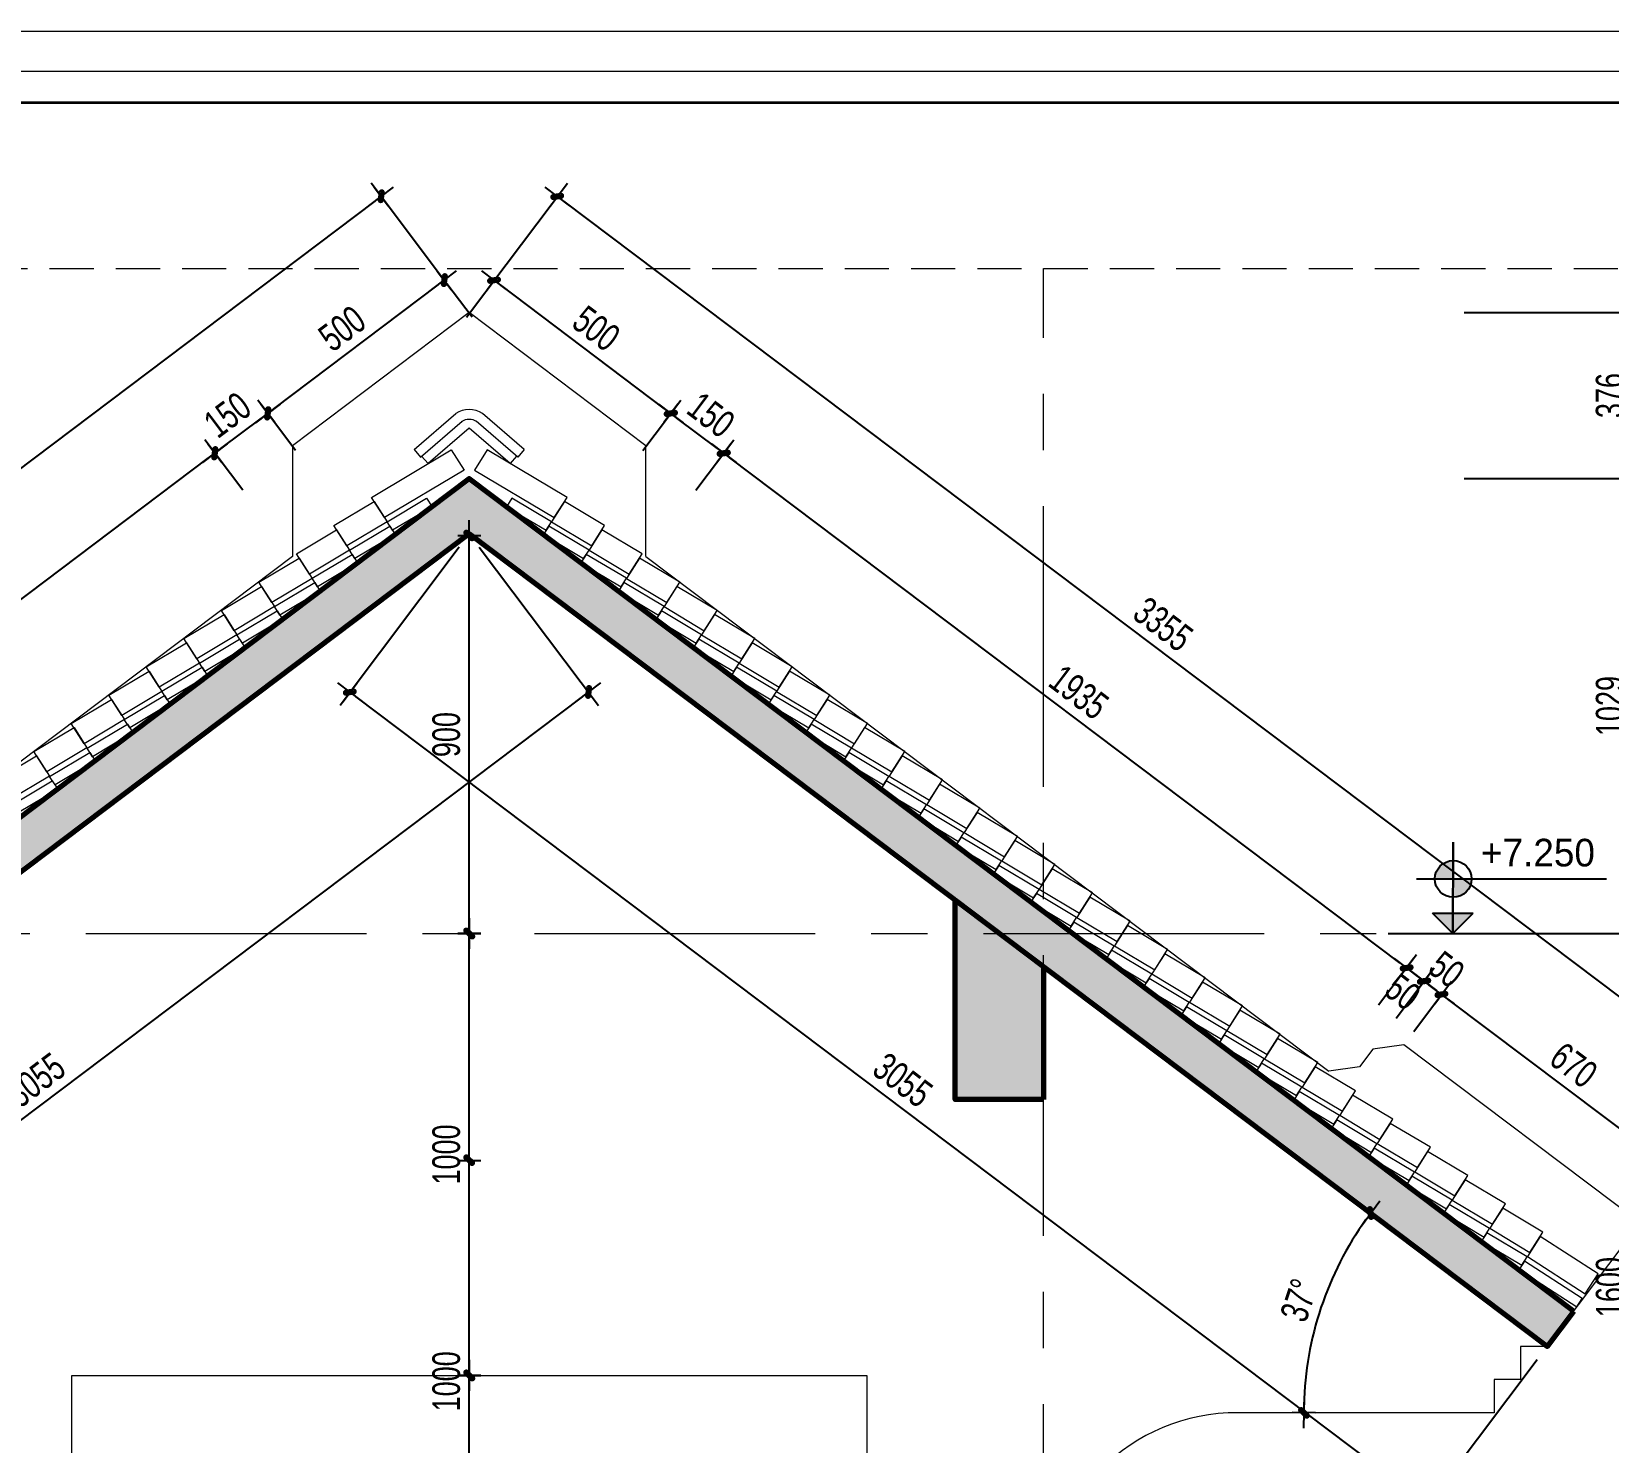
# Model space of a CAD drawing. Header units: inches. Extents: x 88947 to 296847, y 35049 to 161062.
# Drawn here: x 275924 to 279494, y 136867 to 140060 of the extents above; entities that cross this region are included whole.
import ezdxf

# ---------------------------------------------------------------- set-up
doc = ezdxf.new("R2010")
doc.units = ezdxf.units.IN
doc.header["$MEASUREMENT"] = 0
doc.header["$PDMODE"] = 1
for name, pattern in [('ACAD_ISO03W100', [30, 12, -18]), ('CENTER', [50.8, 31.75, -6.35, 6.35, -6.35]), ('DASHED', [0.75, 0.5, -0.25])]:
    doc.linetypes.add(name, pattern=pattern)
for name, color, linetype, lineweight in [('A-Dims', 145, 'Continuous', 25), ('A-Text', 30, 'Continuous', 9), ('A-Wall', 2, 'Continuous', 35), ('DIM', 7, 'Continuous', 25), ('KHUNG 1', 6, 'Continuous', 70), ('KHUNG 2', 144, 'Continuous', 18), ('NETMANH', 192, 'Continuous', 18), ('THAY', 3, 'Continuous', 18), ('TRUC', 252, 'ACAD_ISO03W100', 13)]:
    doc.layers.add(name, color=color, linetype=linetype, lineweight=lineweight)
doc.styles.add('FRANKO', font='VFRANKO.TTF')
doc.styles.add('TEXT', font='VHELVCN.TTF')
doc.styles.add('VNI-HELVE-CONDENSE', font='VNARIAL.TTF', dxfattribs={"width": 0.7})
doc.dimstyles.new('TAS-50', dxfattribs={"dimscale": 25, "dimtxt": 2.5, "dimasz": 0.7, "dimexe": 1.5, "dimexo": 1.5, "dimgap": 0.8, "dimtad": 1, "dimdec": 0, "dimzin": 3, "dimdsep": 46, "dimtxsty": 'VNI-HELVE-CONDENSE', "dimblk": 'TICK', "dimcen": 2.5, "dimclrt": 71, "dimazin": 2, "dimtfac": 0.75, "dimtdec": 0, "dimtix": 1, "dimtmove": 2, "dimatfit": 2, "dimldrblk": 'TICK123', "dimfxl": 1.5, "dimtolj": 1, "dimtzin": 0, "dimarcsym": 0})

# ---------------------------------------------------------------- blocks, each defined once
blk = doc.blocks.new('khung ten')
at = {"layer": 'A-Wall', "ltscale": 0.7}
blk.add_lwpolyline([(267204, -219099), (305804, -219099), (305804, -190799), (267204, -190799)], close=True, dxfattribs=at)
at = {"layer": 'KHUNG 2', "ltscale": 0.7}
blk.add_lwpolyline([(267004, -219299), (306004, -219299), (306004, -190599), (267004, -190599)], close=True, dxfattribs=at)
at = {"layer": 'NETMANH', "ltscale": 0.7}
blk.add_lwpolyline([(265004, -220042), (307004, -220042), (307004, -190342), (265004, -190342)], close=True, dxfattribs=at)
blk = doc.blocks.new('TICK')
at = {"layer": 'A-Dims', "color": 1}
for p, q in [((-2, 0), (2, 0)), ((0, 1.5), (0, -1.5))]:
    blk.add_line(p, q, dxfattribs=at)
at = {"layer": 'A-Dims', "color": 1, "const_width": 0.788}
blk.add_lwpolyline([(-0.33, -0.35), (0.38, 0.38)], dxfattribs=at)
at = {"layer": 'A-Dims', "color": 1, "const_width": 0.394}
for points in [[(0.24, 0.52, -0.414214), (0.52, 0.52, -1)], [(0.52, 0.52, -0.414214), (0.52, 0.24, -1)], [(-0.47, -0.21, 0.414214), (-0.47, -0.49, 1)], [(-0.47, -0.49, 0.414214), (-0.19, -0.49, 1)]]:
    blk.add_lwpolyline(points, format="xyb", dxfattribs=at)
blk = doc.blocks.new('*D2125')
at = {"layer": 'Defpoints', "color": 0}
for p in [(276339, 139105.7), (276424.7, 138992.1), (274879.4, 137827.6)]:
    blk.add_point(p, dxfattribs=at)
at = {"layer": 'DIM', "color": 0, "lineweight": -2}
for p, q in [((276402.1, 139022), (276316.5, 139135.7)), ((274807.7, 137951.8), (276325.1, 139095.2)), ((274856.8, 137857.5), (274771.2, 137971.2))]:
    blk.add_line(p, q, dxfattribs=at)
at = {"layer": 'DIM', "color": 0, "lineweight": -2, "xscale": 17.5, "yscale": 17.5, "zscale": 17.5}
for p, rotation in [((276339, 139105.7), 36.99999999970279), ((274793.7, 137941.2), 216.9999999997028)]:
    blk.add_blockref('TICK', p, dxfattribs=dict(at, rotation=rotation))
at = {"layer": 'DIM', "color": 71, "insert": (275535.1, 138565), "char_height": 62.5, "attachment_point": 5, "rotation": 37, "style": 'VNI-HELVE-CONDENSE'}
blk.add_mtext('\\A1;1935', dxfattribs=at)
blk = doc.blocks.new('TICK123')
at = {"layer": 'A-Dims', "color": 1}
blk.add_lwpolyline([(0.05, 0, 0, 0.84, 0), (-2.11, 0, 8.4, 8.4, 0)], format="xyseb", dxfattribs=at)
blk = doc.blocks.new('*D2126')
at = {"layer": 'Defpoints', "color": 0}
for p in [(276458.8, 139195.9), (276544.4, 139082.3), (276424.7, 138992.1)]:
    blk.add_point(p, dxfattribs=at)
at = {"layer": 'DIM', "color": 0, "lineweight": -2}
for p, q in [((276521.8, 139112.2), (276436.2, 139225.9)), ((276353, 139116.2), (276444.8, 139185.4)), ((276402.1, 139022), (276316.5, 139135.7))]:
    blk.add_line(p, q, dxfattribs=at)
at = {"layer": 'DIM', "color": 0, "lineweight": -2, "xscale": 17.5, "yscale": 17.5, "zscale": 17.5}
for p, rotation in [((276458.8, 139195.9), 36.99999999970279), ((276339, 139105.7), 216.9999999997028)]:
    blk.add_blockref('TICK', p, dxfattribs=dict(at, rotation=rotation))
at = {"layer": 'DIM', "color": 71, "insert": (276367.7, 139192.3), "char_height": 62.5, "attachment_point": 5, "rotation": 37, "style": 'VNI-HELVE-CONDENSE'}
blk.add_mtext('\\A1;150', dxfattribs=at)
blk = doc.blocks.new('*D2127')
at = {"layer": 'Defpoints', "color": 0}
for p in [(276858.4, 139497.1), (276944.1, 139383.4), (276544.4, 139082.3)]:
    blk.add_point(p, dxfattribs=at)
at = {"layer": 'DIM', "color": 0, "lineweight": -2}
for p, q in [((276921.5, 139413.4), (276835.8, 139527)), ((276472.7, 139206.5), (276844.4, 139486.5)), ((276521.8, 139112.2), (276436.2, 139225.9))]:
    blk.add_line(p, q, dxfattribs=at)
at = {"layer": 'DIM', "color": 0, "lineweight": -2, "xscale": 17.5, "yscale": 17.5, "zscale": 17.5}
for p, rotation in [((276858.4, 139497.1), 36.99999999970279), ((276458.8, 139195.9), 216.9999999997028)]:
    blk.add_blockref('TICK', p, dxfattribs=dict(at, rotation=rotation))
at = {"layer": 'DIM', "color": 71, "insert": (276627.4, 139387.9), "char_height": 62.5, "attachment_point": 5, "rotation": 37, "style": 'VNI-HELVE-CONDENSE'}
blk.add_mtext('\\A1;500', dxfattribs=at)
blk = doc.blocks.new('*D2128')
at = {"layer": 'Defpoints', "color": 0}
for p in [(279116, 137881.1), (279030.4, 137767.4), (279565.4, 137364.2)]:
    blk.add_point(p, dxfattribs=at)
at = {"layer": 'DIM', "color": 0, "lineweight": -2}
for p, q in [((279053, 137797.4), (279138.6, 137911)), ((279637.1, 137488.4), (279130, 137870.5)), ((279588, 137394.2), (279673.7, 137507.8))]:
    blk.add_line(p, q, dxfattribs=at)
at = {"layer": 'DIM', "color": 0, "lineweight": -2, "xscale": 17.5, "yscale": 17.5, "zscale": 17.5}
for p, rotation in [((279116, 137881.1), 142.9999999999993), ((279651.1, 137477.9), 322.9999999999993)]:
    blk.add_blockref('TICK', p, dxfattribs=dict(at, rotation=rotation))
at = {"layer": 'DIM', "color": 71, "insert": (279414.8, 137720.9), "char_height": 62.5, "attachment_point": 5, "rotation": 323, "style": 'VNI-HELVE-CONDENSE'}
blk.add_mtext('\\A1;670', dxfattribs=at)
blk = doc.blocks.new('*D2129')
at = {"layer": 'Defpoints', "color": 0}
for p in [(279076.1, 137911.2), (278990.5, 137797.5), (279030.4, 137767.4)]:
    blk.add_point(p, dxfattribs=at)
at = {"layer": 'DIM', "color": 0, "lineweight": -2}
for p, q in [((279013, 137827.4), (279098.7, 137941.1)), ((279062.1, 137921.7), (279048.2, 137932.2)), ((279053, 137797.4), (279138.6, 137911)), ((279116, 137881.1), (279076.1, 137911.2)), ((279130, 137870.5), (279144, 137860))]:
    blk.add_line(p, q, dxfattribs=at)
at = {"layer": 'DIM', "color": 0, "lineweight": -2, "xscale": 17.5, "yscale": 17.5, "zscale": 17.5}
for p, rotation in [((279076.1, 137911.2), 322.9999999986278), ((279116, 137881.1), 142.9999999986278)]:
    blk.add_blockref('TICK', p, dxfattribs=dict(at, rotation=rotation))
at = {"layer": 'DIM', "color": 71, "insert": (279127.3, 137937.6), "char_height": 62.5, "attachment_point": 5, "rotation": 323, "style": 'VNI-HELVE-CONDENSE'}
blk.add_mtext('\\A1;50', dxfattribs=at)
blk = doc.blocks.new('*D2130')
at = {"layer": 'Defpoints', "color": 0}
for p in [(279036.2, 137941.2), (278950.5, 137827.6), (278990.5, 137797.5)]:
    blk.add_point(p, dxfattribs=at)
at = {"layer": 'DIM', "color": 0, "lineweight": -2}
for p, q in [((278973.1, 137857.5), (279058.7, 137971.2)), ((279022.2, 137951.8), (279008.2, 137962.3)), ((279013, 137827.4), (279098.7, 137941.1)), ((279076.1, 137911.2), (279036.2, 137941.2)), ((279090.1, 137900.6), (279104.1, 137890.1))]:
    blk.add_line(p, q, dxfattribs=at)
at = {"layer": 'DIM', "color": 0, "lineweight": -2, "xscale": 17.5, "yscale": 17.5, "zscale": 17.5}
for p, rotation in [((279036.2, 137941.2), 322.9999999986278), ((279076.1, 137911.2), 142.9999999986278)]:
    blk.add_blockref('TICK', p, dxfattribs=dict(at, rotation=rotation))
at = {"layer": 'DIM', "color": 71, "insert": (279028.2, 137886.7), "char_height": 62.5, "attachment_point": 5, "rotation": 323, "style": 'VNI-HELVE-CONDENSE'}
blk.add_mtext('\\A1;50', dxfattribs=at)
blk = doc.blocks.new('*D2131')
at = {"layer": 'Defpoints', "color": 0}
for p in [(277490.9, 139105.7), (277405.2, 138992.1), (278950.5, 137827.6)]:
    blk.add_point(p, dxfattribs=at)
at = {"layer": 'DIM', "color": 0, "lineweight": -2}
for p, q in [((277427.8, 139022), (277513.5, 139135.7)), ((279022.2, 137951.8), (277504.9, 139095.2)), ((278973.1, 137857.5), (279058.7, 137971.2))]:
    blk.add_line(p, q, dxfattribs=at)
at = {"layer": 'DIM', "color": 0, "lineweight": -2, "xscale": 17.5, "yscale": 17.5, "zscale": 17.5}
for p, rotation in [((277490.9, 139105.7), 142.9999999986278), ((279036.2, 137941.2), 322.9999999986278)]:
    blk.add_blockref('TICK', p, dxfattribs=dict(at, rotation=rotation))
at = {"layer": 'DIM', "color": 71, "insert": (278294.8, 138565), "char_height": 62.5, "attachment_point": 5, "rotation": 323, "style": 'VNI-HELVE-CONDENSE'}
blk.add_mtext('\\A1;1935', dxfattribs=at)
blk = doc.blocks.new('*D2132')
at = {"layer": 'Defpoints', "color": 0}
for p in [(277371.2, 139195.9), (277285.5, 139082.3), (277405.2, 138992.1)]:
    blk.add_point(p, dxfattribs=at)
at = {"layer": 'DIM', "color": 0, "lineweight": -2}
for p, q in [((277308.1, 139112.2), (277393.7, 139225.9)), ((277476.9, 139116.2), (277385.1, 139185.4)), ((277427.8, 139022), (277513.5, 139135.7))]:
    blk.add_line(p, q, dxfattribs=at)
at = {"layer": 'DIM', "color": 0, "lineweight": -2, "xscale": 17.5, "yscale": 17.5, "zscale": 17.5}
for p, rotation in [((277371.2, 139195.9), 142.9999999986278), ((277490.9, 139105.7), 322.9999999986278)]:
    blk.add_blockref('TICK', p, dxfattribs=dict(at, rotation=rotation))
at = {"layer": 'DIM', "color": 71, "insert": (277462.2, 139192.3), "char_height": 62.5, "attachment_point": 5, "rotation": 323, "style": 'VNI-HELVE-CONDENSE'}
blk.add_mtext('\\A1;150', dxfattribs=at)
blk = doc.blocks.new('*D2133')
at = {"layer": 'Defpoints', "color": 0}
for p in [(276971.5, 139497.1), (276885.9, 139383.4), (277285.5, 139082.3)]:
    blk.add_point(p, dxfattribs=at)
at = {"layer": 'DIM', "color": 0, "lineweight": -2}
for p, q in [((276908.4, 139413.4), (276994.1, 139527)), ((277357.2, 139206.5), (276985.5, 139486.5)), ((277308.1, 139112.2), (277393.7, 139225.9))]:
    blk.add_line(p, q, dxfattribs=at)
at = {"layer": 'DIM', "color": 0, "lineweight": -2, "xscale": 17.5, "yscale": 17.5, "zscale": 17.5}
for p, rotation in [((276971.5, 139497.1), 142.9999999986278), ((277371.2, 139195.9), 322.9999999986278)]:
    blk.add_blockref('TICK', p, dxfattribs=dict(at, rotation=rotation))
at = {"layer": 'DIM', "color": 71, "insert": (277202.6, 139387.9), "char_height": 62.5, "attachment_point": 5, "rotation": 323, "style": 'VNI-HELVE-CONDENSE'}
blk.add_mtext('\\A1;500', dxfattribs=at)
blk = doc.blocks.new('*D2134')
at = {"layer": 'Defpoints', "color": 0}
for p in [(276888.5, 139457.2), (274035.9, 137667.6), (274264.5, 137364.2)]:
    blk.add_point(p, dxfattribs=at)
at = {"layer": 'DIM', "color": 0, "lineweight": -2}
for p, q in [((276865.9, 139487.1), (276692.9, 139716.7)), ((276701.5, 139676.2), (274049.9, 137678.1)), ((274241.9, 137394.2), (274013.3, 137697.5))]:
    blk.add_line(p, q, dxfattribs=at)
at = {"layer": 'DIM', "color": 0, "lineweight": -2, "xscale": 17.5, "yscale": 17.5, "zscale": 17.5}
for p, rotation in [((276715.5, 139686.8), 36.99999999970282), ((274035.9, 137667.6), 216.9999999997028)]:
    blk.add_blockref('TICK', p, dxfattribs=dict(at, rotation=rotation))
at = {"layer": 'DIM', "color": 71, "insert": (275344.4, 138718.6), "char_height": 62.5, "attachment_point": 5, "rotation": 37, "style": 'VNI-HELVE-CONDENSE'}
blk.add_mtext('\\A1;3355', dxfattribs=at)
blk = doc.blocks.new('*D2135')
at = {"layer": 'Defpoints', "color": 0}
for p in [(276941.5, 139457.2), (279794, 137667.6), (279565.4, 137364.2)]:
    blk.add_point(p, dxfattribs=at)
at = {"layer": 'DIM', "color": 0, "lineweight": -2}
for p, q in [((276964, 139487.1), (277137, 139716.7)), ((277128.4, 139676.2), (279780, 137678.1)), ((279588, 137394.2), (279816.6, 137697.5))]:
    blk.add_line(p, q, dxfattribs=at)
at = {"layer": 'DIM', "color": 0, "lineweight": -2, "xscale": 17.5, "yscale": 17.5, "zscale": 17.5}
for p, rotation in [((277114.5, 139686.8), 142.9999999986278), ((279794, 137667.6), 322.9999999986278)]:
    blk.add_blockref('TICK', p, dxfattribs=dict(at, rotation=rotation))
at = {"layer": 'DIM', "color": 71, "insert": (278485.5, 138718.6), "char_height": 62.5, "attachment_point": 5, "rotation": 323, "style": 'VNI-HELVE-CONDENSE'}
blk.add_mtext('\\A1;3355', dxfattribs=at)
blk = doc.blocks.new('*D2136')
at = {"layer": 'Defpoints', "color": 0}
for p in [(276643.9, 138719), (274475.1, 137084.7), (275008.6, 137094.9), (274595.1, 136934.7), (275274.9, 136934.7)]:
    blk.add_point(p, dxfattribs=at)
at = {"layer": 'DIM', "color": 0, "lineweight": -2}
blk.add_arc((274276.1, 136934.7), 749.8, 1.3372, 35.6629, dxfattribs=at)
at = {"layer": 'DIM', "color": 0, "lineweight": -2, "xscale": 17.5, "yscale": 17.5, "zscale": 17.5}
for p, rotation in [((274874.9, 137386), 126.3314703261008), ((275025.9, 136934.7), 270.6686005014324)]:
    blk.add_blockref('TICK', p, dxfattribs=dict(at, rotation=rotation))
at = {"layer": 'DIM', "color": 71, "insert": (275036.4, 137189.1), "char_height": 62.5, "attachment_point": 5, "rotation": 288.5, "style": 'VNI-HELVE-CONDENSE'}
blk.add_mtext('\\A1;37°', dxfattribs=at)
blk = doc.blocks.new('*D2137')
at = {"layer": 'Defpoints', "color": 0}
for p in [(277186, 138719), (278872.4, 137247.6), (279354.8, 137084.7), (278555, 136934.7), (279234.8, 136934.7)]:
    blk.add_point(p, dxfattribs=at)
at = {"layer": 'DIM', "color": 0, "lineweight": -2}
blk.add_arc((279553.9, 136934.7), 749.8, 144.3371, 178.6628, dxfattribs=at)
at = {"layer": 'DIM', "color": 0, "lineweight": -2, "xscale": 17.5, "yscale": 17.5, "zscale": 17.5}
for p, rotation in [((278955, 137386), 53.66852967389968), ((278804, 136934.7), 269.3313994985653)]:
    blk.add_blockref('TICK', p, dxfattribs=dict(at, rotation=rotation))
at = {"layer": 'DIM', "color": 71, "insert": (278793.5, 137189.1), "char_height": 62.5, "attachment_point": 5, "rotation": 71.5, "style": 'VNI-HELVE-CONDENSE'}
blk.add_mtext('\\A1;37°', dxfattribs=at)
blk = doc.blocks.new('*D2140')
at = {"layer": 'Defpoints', "color": 0}
for p in [(276915, 138923.3), (277184.9, 138565.1), (274475.1, 137084.7)]:
    blk.add_point(p, dxfattribs=at)
at = {"layer": 'DIM', "color": 0, "lineweight": -2}
for p, q in [((276937.5, 138893.3), (277207.4, 138535.1)), ((274759, 136737.1), (277170.9, 138554.6)), ((274497.7, 137054.7), (274767.6, 136696.6))]:
    blk.add_line(p, q, dxfattribs=at)
at = {"layer": 'DIM', "color": 0, "lineweight": -2, "xscale": 17.5, "yscale": 17.5, "zscale": 17.5}
for p, rotation in [((277184.9, 138565.1), 37.00011151580892), ((274745, 136726.5), 217.000111515809)]:
    blk.add_blockref('TICK', p, dxfattribs=dict(at, rotation=rotation))
at = {"layer": 'DIM', "color": 71, "insert": (275933.7, 137687.3), "char_height": 62.5, "attachment_point": 5, "rotation": 37.0001, "style": 'VNI-HELVE-CONDENSE'}
blk.add_mtext('\\A1;3055', dxfattribs=at)
blk = doc.blocks.new('*D2141')
at = {"layer": 'Defpoints', "color": 0}
for p in [(276915, 138923.3), (276645.1, 138565.1), (279354.8, 137084.7)]:
    blk.add_point(p, dxfattribs=at)
at = {"layer": 'DIM', "color": 0, "lineweight": -2}
for p, q in [((276892.4, 138893.3), (276622.5, 138535.1)), ((279070.9, 136737.1), (276659, 138554.6)), ((279332.2, 137054.7), (279062.3, 136696.6))]:
    blk.add_line(p, q, dxfattribs=at)
at = {"layer": 'DIM', "color": 0, "lineweight": -2, "xscale": 17.5, "yscale": 17.5, "zscale": 17.5}
for p, rotation in [((276645.1, 138565.1), 142.9998884841911), ((279084.9, 136726.5), 322.9998884841911)]:
    blk.add_blockref('TICK', p, dxfattribs=dict(at, rotation=rotation))
at = {"layer": 'DIM', "color": 71, "insert": (277896.2, 137687.3), "char_height": 62.5, "attachment_point": 5, "rotation": 322.9999, "style": 'VNI-HELVE-CONDENSE'}
blk.add_mtext('\\A1;3055', dxfattribs=at)
blk = doc.blocks.new('*D2142')
at = {"layer": 'Defpoints', "color": 0}
for p in [(276915, 137019), (276915, 137019), (276915, 136419)]:
    blk.add_point(p, dxfattribs=at)
at = {"layer": 'DIM', "color": 0, "lineweight": -2}
blk.add_line((276915, 136436.5), (276915, 137001.5), dxfattribs=at)
at = {"layer": 'DIM', "color": 0, "lineweight": -2, "xscale": 17.5, "yscale": 17.5, "zscale": 17.5}
for p, rotation in [((276915, 137019), 90), ((276915, 136419), 270)]:
    blk.add_blockref('TICK', p, dxfattribs=dict(at, rotation=rotation))
at = {"layer": 'DIM', "color": 71, "insert": (276863.1, 136719), "char_height": 62.5, "attachment_point": 5, "rotation": 90, "style": 'VNI-HELVE-CONDENSE'}
blk.add_mtext('\\A1;600', dxfattribs=at)
blk = doc.blocks.new('*D2143')
at = {"layer": 'Defpoints', "color": 0}
for p in [(276915, 138019), (276915, 138019), (276915, 137019)]:
    blk.add_point(p, dxfattribs=at)
at = {"layer": 'DIM', "color": 0, "lineweight": -2}
blk.add_line((276915, 137036.5), (276915, 138001.5), dxfattribs=at)
at = {"layer": 'DIM', "color": 0, "lineweight": -2, "xscale": 17.5, "yscale": 17.5, "zscale": 17.5}
for p, rotation in [((276915, 138019), 90), ((276915, 137019), 270)]:
    blk.add_blockref('TICK', p, dxfattribs=dict(at, rotation=rotation))
at = {"layer": 'DIM', "color": 71, "insert": (276863.1, 137519), "char_height": 62.5, "attachment_point": 5, "rotation": 90, "style": 'VNI-HELVE-CONDENSE'}
blk.add_mtext('\\A1;1000', dxfattribs=at)
blk = doc.blocks.new('*D2144')
at = {"layer": 'Defpoints', "color": 0}
for p in [(276915, 138919.3), (276915, 138919.3), (276915, 138019)]:
    blk.add_point(p, dxfattribs=at)
at = {"layer": 'DIM', "color": 0, "lineweight": -2}
blk.add_line((276915, 138036.5), (276915, 138901.8), dxfattribs=at)
at = {"layer": 'DIM', "color": 0, "lineweight": -2, "xscale": 17.5, "yscale": 17.5, "zscale": 17.5}
for p, rotation in [((276915, 138919.3), 90), ((276915, 138019), 270)]:
    blk.add_blockref('TICK', p, dxfattribs=dict(at, rotation=rotation))
at = {"layer": 'DIM', "color": 71, "insert": (276863.1, 138469.1), "char_height": 62.5, "attachment_point": 5, "rotation": 90, "style": 'VNI-HELVE-CONDENSE'}
blk.add_mtext('\\A1;900', dxfattribs=at)
blk = doc.blocks.new('*D2166')
at = {"layer": 'Defpoints', "color": 0}
for p in [(279129.8, 139048.5), (279129.8, 138019), (279548.6, 138019)]:
    blk.add_point(p, dxfattribs=at)
at = {"layer": 'DIM', "color": 0, "lineweight": -2}
for p, q in [((279167.3, 139048.5), (279586.1, 139048.5)), ((279548.6, 139031), (279548.6, 138036.5)), ((279167.3, 138019), (279586.1, 138019))]:
    blk.add_line(p, q, dxfattribs=at)
at = {"layer": 'DIM', "color": 0, "lineweight": -2, "xscale": 17.5, "yscale": 17.5, "zscale": 17.5}
for p, rotation in [((279548.6, 139048.5), 90), ((279548.6, 138019), 270)]:
    blk.add_blockref('TICK', p, dxfattribs=dict(at, rotation=rotation))
at = {"layer": 'DIM', "color": 71, "insert": (279496.7, 138533.7), "char_height": 62.5, "attachment_point": 5, "rotation": 90, "style": 'VNI-HELVE-CONDENSE'}
blk.add_mtext('\\A1;1029', dxfattribs=at)
blk = doc.blocks.new('*D2167')
at = {"layer": 'Defpoints', "color": 0}
for p in [(279129.8, 138019), (279129.8, 136419), (279548.6, 136419)]:
    blk.add_point(p, dxfattribs=at)
at = {"layer": 'DIM', "color": 0, "lineweight": -2}
for p, q in [((279167.3, 138019), (279586.1, 138019)), ((279548.6, 138001.5), (279548.6, 136436.5)), ((279167.3, 136419), (279586.1, 136419))]:
    blk.add_line(p, q, dxfattribs=at)
at = {"layer": 'DIM', "color": 0, "lineweight": -2, "xscale": 17.5, "yscale": 17.5, "zscale": 17.5}
for p, rotation in [((279548.6, 138019), 90), ((279548.6, 136419), 270)]:
    blk.add_blockref('TICK', p, dxfattribs=dict(at, rotation=rotation))
at = {"layer": 'DIM', "color": 71, "insert": (279496.7, 137219), "char_height": 62.5, "attachment_point": 5, "rotation": 90, "style": 'VNI-HELVE-CONDENSE'}
blk.add_mtext('\\A1;1600', dxfattribs=at)
blk = doc.blocks.new('*D2168')
at = {"layer": 'Defpoints', "color": 0}
for p in [(279129.8, 139424.1), (279548.6, 139424.1), (279129.8, 139048.5)]:
    blk.add_point(p, dxfattribs=at)
at = {"layer": 'DIM', "color": 0, "lineweight": -2}
for p, q in [((279167.3, 139424.1), (279586.1, 139424.1)), ((279548.6, 139066), (279548.6, 139406.6)), ((279167.3, 139048.5), (279586.1, 139048.5))]:
    blk.add_line(p, q, dxfattribs=at)
at = {"layer": 'DIM', "color": 0, "lineweight": -2, "xscale": 17.5, "yscale": 17.5, "zscale": 17.5}
for p, rotation in [((279548.6, 139424.1), 90), ((279548.6, 139048.5), 270)]:
    blk.add_blockref('TICK', p, dxfattribs=dict(at, rotation=rotation))
at = {"layer": 'DIM', "color": 71, "insert": (279496.6, 139236.3), "char_height": 62.5, "attachment_point": 5, "rotation": 90, "style": 'VNI-HELVE-CONDENSE'}
blk.add_mtext('\\A1;376', dxfattribs=at)
blk = doc.blocks.new('A$C688775B1')
h = blk.add_hatch(color=256)
h.paths.add_polyline_path([(332.2, 278.2), (332.2, 371.7, 0.414214), (238.7, 278.2)])
h.paths.add_polyline_path([(332.2, 278.2), (332.2, 184.7, 0.414214), (425.7, 278.2)])
h = blk.add_hatch(color=256)
h.paths.add_polyline_path([(433.6, 103.9), (329.8, 103.9), (329.8, 0)])
h.paths.add_polyline_path([(329.8, 103.9), (225.9, 103.9), (329.8, 0)])
for p, q in [((332.2, 465.2), (329.8, 0)), ((329.8, 0), (332.2, 465.2)), ((145.2, 278.2), (1113.8, 278.2)), ((329.8, 0), (225.9, 103.9)), ((225.9, 103.9), (433.6, 103.9)), ((329.8, 0), (433.6, 103.9)), ((0, 0), (659.5, 0))]:
    blk.add_line(p, q)
blk.add_circle((332.2, 278.2), 93.5)
at = {"style": 'TEXT'}
blk.add_attdef('CAO ÑOÄ', (473.8, 342), '', height=170, dxfattribs=at)
blk = doc.blocks.new('*D2171')
at = {"layer": 'Defpoints', "color": 0}
for p in [(276915, 137505.7), (276915, 137505.7), (276915, 136505.7)]:
    blk.add_point(p, dxfattribs=at)
at = {"layer": 'DIM', "color": 0, "lineweight": -2}
blk.add_line((276915, 136523.2), (276915, 137488.2), dxfattribs=at)
at = {"layer": 'DIM', "color": 0, "lineweight": -2, "xscale": 17.5, "yscale": 17.5, "zscale": 17.5}
for p, rotation in [((276915, 137505.7), 90), ((276915, 136505.7), 270)]:
    blk.add_blockref('TICK', p, dxfattribs=dict(at, rotation=rotation))
at = {"layer": 'DIM', "color": 71, "insert": (276863.1, 137005.7), "char_height": 62.5, "attachment_point": 5, "rotation": 90, "style": 'VNI-HELVE-CONDENSE'}
blk.add_mtext('\\A1;1000', dxfattribs=at)
blk = doc.blocks.new('A$C19BC2735')
at = {"layer": 'THAY'}
for points in [[(122, 132, 0.306991), (-122, 132, 1)], [(72, 58, 0.306991), (-72, 58, 0.306991)]]:
    blk.add_lwpolyline(points, format="xyb", dxfattribs=at)
for points in [[(-499, -193), (-122, 132)], [(-440, -261), (-64, 64)], [(371, -320), (0, 0), (-371, -320)], [(440, -261), (64, 64)], [(499, -193), (122, 132)], [(-499, -193), (-440, -261), (-430, -252), (-371, -320)], [(499, -193), (440, -261), (430, -252), (371, -320)]]:
    blk.add_lwpolyline(points, dxfattribs=at)
blk = doc.blocks.new('A$C73782924')
at = {"layer": 'THAY'}
for points in [[(-40.8, -310.6), (-11.6, -356.3), (-192.1, -464.1), (-221.5, -418.2), (-40.8, -310.6)], [(40.8, -310.6), (11.6, -356.3), (192.1, -464.1), (221.5, -418.2), (40.8, -310.6)], [(-215.3, -427.9), (-186.1, -473.6), (-277.1, -528.1), (-306.4, -482.2), (-215.3, -427.9)], [(-96.5, -420.3), (-84.3, -439.3), (-173.8, -492.8), (-186.1, -473.6), (-96.5, -420.3)], [(96.5, -420.3), (84.3, -439.3), (173.8, -492.8), (186.1, -473.6), (96.5, -420.3)], [(215.3, -427.9), (186.1, -473.6), (277.1, -528.1), (306.4, -482.2), (215.3, -427.9)], [(-300.2, -491.8), (-271, -537.6), (-362, -592), (-391.4, -546.1), (-300.2, -491.8)], [(-179.9, -483.3), (-167.8, -502.3), (-258.7, -556.7), (-271, -537.6), (-179.9, -483.3)], [(179.9, -483.3), (167.8, -502.3), (258.7, -556.7), (271, -537.6), (179.9, -483.3)], [(300.2, -491.8), (271, -537.6), (362, -592), (391.4, -546.1), (300.2, -491.8)], [(-385.2, -555.7), (-356, -601.5), (-447, -656), (-476.3, -610), (-385.2, -555.7)], [(-264.9, -547.2), (-252.7, -566.2), (-343.7, -620.6), (-356, -601.4), (-264.9, -547.2)], [(264.9, -547.2), (252.7, -566.2), (343.7, -620.6), (356, -601.4), (264.9, -547.2)], [(385.2, -555.7), (356, -601.5), (447, -656), (476.3, -610), (385.2, -555.7)], [(-470.1, -619.7), (-440.9, -665.4), (-531.9, -719.9), (-561.2, -674), (-470.1, -619.7)], [(-349.8, -611), (-337.7, -630.1), (-428.6, -684.5), (-441, -665.3), (-349.8, -611)], [(349.8, -611), (337.7, -630.1), (428.6, -684.5), (441, -665.3), (349.8, -611)], [(470.1, -619.7), (440.9, -665.4), (531.9, -719.9), (561.2, -674), (470.1, -619.7)], [(-434.8, -674.9), (-422.7, -694), (-513.6, -748.4), (-525.9, -729.2), (-434.8, -674.9)], [(434.8, -674.9), (422.7, -694), (513.6, -748.4), (525.9, -729.2), (434.8, -674.9)], [(-555.1, -683.6), (-525.8, -729.4), (-616.9, -783.8), (-646.2, -737.9), (-555.1, -683.6)], [(555.1, -683.6), (525.8, -729.4), (616.9, -783.8), (646.2, -737.9), (555.1, -683.6)], [(-640, -747.5), (-610.8, -793.3), (-701.8, -847.8), (-731.1, -801.8), (-640, -747.5)], [(-519.8, -738.8), (-507.7, -757.8), (-598.6, -812.3), (-610.9, -793.1), (-519.8, -738.8)], [(519.8, -738.8), (507.7, -757.8), (598.6, -812.3), (610.9, -793.1), (519.8, -738.8)], [(640, -747.5), (610.8, -793.3), (701.8, -847.8), (731.1, -801.8), (640, -747.5)], [(-724.9, -811.5), (-695.7, -857.2), (-786.7, -911.7), (-816, -865.8), (-724.9, -811.5)], [(-604.7, -802.7), (-592.6, -821.7), (-683.5, -876.1), (-695.8, -856.9), (-604.7, -802.7)], [(604.7, -802.7), (592.6, -821.7), (683.5, -876.1), (695.8, -856.9), (604.7, -802.7)], [(724.9, -811.5), (695.7, -857.2), (786.7, -911.7), (816, -865.8), (724.9, -811.5)], [(-809.8, -875.4), (-780.6, -921.2), (-871.6, -975.6), (-901, -929.7), (-809.8, -875.4)], [(-689.7, -866.5), (-677.5, -885.6), (-768.5, -940), (-780.8, -920.8), (-689.7, -866.5)], [(689.7, -866.5), (677.5, -885.6), (768.5, -940), (780.8, -920.8), (689.7, -866.5)], [(809.8, -875.4), (780.6, -921.2), (871.6, -975.6), (901, -929.7), (809.8, -875.4)], [(-894.7, -939.3), (-865.5, -985.1), (-956.5, -1039.5), (-985.9, -993.6), (-894.7, -939.3)], [(-773.9, -931.6), (-761.7, -950.6), (-852.7, -1005), (-865, -985.9), (-773.9, -931.6)], [(773.9, -931.6), (761.7, -950.6), (852.7, -1005), (865, -985.9), (773.9, -931.6)], [(894.7, -939.3), (865.5, -985.1), (956.5, -1039.5), (985.9, -993.6), (894.7, -939.3)], [(-858.8, -995.4), (-846.7, -1014.5), (-937.6, -1068.9), (-949.9, -1049.7), (-858.8, -995.4)], [(858.8, -995.4), (846.7, -1014.5), (937.6, -1068.9), (949.9, -1049.7), (858.8, -995.4)], [(-979.7, -1003.3), (-950.5, -1049), (-1041.5, -1103.5), (-1070.8, -1057.5), (-979.7, -1003.3)], [(979.7, -1003.3), (950.5, -1049), (1041.5, -1103.5), (1070.8, -1057.5), (979.7, -1003.3)], [(-943.8, -1059.3), (-931.6, -1078.3), (-1022.6, -1132.8), (-1034.9, -1113.6), (-943.8, -1059.3)], [(943.8, -1059.3), (931.6, -1078.3), (1022.6, -1132.8), (1034.9, -1113.6), (943.8, -1059.3)], [(1064.6, -1067.2), (1035.4, -1112.9), (1126.4, -1167.4), (1155.7, -1121.5), (1064.6, -1067.2)], [(1028.7, -1123.2), (1016.6, -1142.2), (1107.5, -1196.6), (1119.8, -1177.5), (1028.7, -1123.2)], [(1149.6, -1131.1), (1120.4, -1176.9), (1211.4, -1231.3), (1240.7, -1185.4), (1149.6, -1131.1)], [(1113.7, -1187.1), (1101.5, -1206.1), (1192.5, -1260.5), (1204.8, -1241.3), (1113.7, -1187.1)], [(1234.5, -1195), (1205.3, -1240.8), (1296.3, -1295.3), (1325.6, -1249.3), (1234.5, -1195)], [(1198.6, -1250.9), (1186.5, -1270), (1277.4, -1324.4), (1289.7, -1305.2), (1198.6, -1250.9)], [(1319.4, -1259), (1290.2, -1304.7), (1381.2, -1359.2), (1410.5, -1313.2), (1319.4, -1259)], [(1283.6, -1314.8), (1271.4, -1333.8), (1362.4, -1388.2), (1374.7, -1369.1), (1283.6, -1314.8)], [(1404.6, -1323.1), (1375.4, -1368.8), (1466.4, -1423.3), (1495.7, -1377.3), (1404.6, -1323.1)], [(1368.7, -1379.2), (1356.5, -1398.2), (1447.5, -1452.6), (1459.8, -1433.5), (1368.7, -1379.2)], [(1489.6, -1387), (1460.3, -1432.8), (1551.4, -1487.2), (1580.7, -1441.3), (1489.6, -1387)], [(1453.6, -1443.1), (1441.5, -1462.1), (1532.4, -1516.5), (1544.7, -1497.3), (1453.6, -1443.1)], [(1574.5, -1450.9), (1545.3, -1496.7), (1636.3, -1551.1), (1665.6, -1505.2), (1574.5, -1450.9)], [(1538.6, -1506.9), (1526.4, -1526), (1617.4, -1580.4), (1629.7, -1561.2), (1538.6, -1506.9)], [(1659.4, -1514.9), (1630.2, -1560.6), (1721.2, -1615.1), (1750.5, -1569.1), (1659.4, -1514.9)], [(1623.5, -1570.8), (1611.4, -1589.8), (1702.3, -1644.3), (1714.6, -1625.1), (1623.5, -1570.8)], [(1744.3, -1578.8), (1715.1, -1624.5), (1806.1, -1679), (1835.5, -1633.1), (1744.3, -1578.8)], [(1708.5, -1634.7), (1696.3, -1653.7), (1787.3, -1708.1), (1799.6, -1689), (1708.5, -1634.7)], [(1829.3, -1642.7), (1800, -1688.5), (1891.1, -1742.9), (1920.4, -1697), (1829.3, -1642.7)], [(1793.4, -1698.5), (1781.3, -1717.6), (1872.2, -1772), (1884.5, -1752.8), (1793.4, -1698.5)], [(1914.5, -1706.8), (1885.2, -1752.6), (1976.3, -1807), (2005.6, -1761.1), (1914.5, -1706.8)], [(1878.5, -1762.9), (1866.4, -1782), (1957.3, -1836.4), (1969.6, -1817.2), (1878.5, -1762.9)], [(1999.4, -1770.7), (1970.2, -1816.5), (2061.2, -1871), (2090.5, -1825), (1999.4, -1770.7)], [(1963.5, -1826.8), (1951.3, -1845.8), (2042.3, -1900.3), (2054.6, -1881.1), (1963.5, -1826.8)], [(2084.3, -1834.7), (2055.1, -1880.4), (2146.1, -1934.9), (2175.4, -1888.9), (2084.3, -1834.7)], [(2048.4, -1890.7), (2036.3, -1909.7), (2127.2, -1964.1), (2139.5, -1945), (2048.4, -1890.7)], [(2169.3, -1898.6), (2140.1, -1944.4), (2231.1, -1998.8), (2260.4, -1952.9), (2169.3, -1898.6)], [(2133.4, -1954.5), (2121.2, -1973.6), (2212.2, -2028), (2224.5, -2008.8), (2133.4, -1954.5)], [(2254.2, -1962.5), (2225, -2008.3), (2316, -2062.8), (2345.3, -2016.8), (2254.2, -1962.5)], [(2218.3, -2018.4), (2206.2, -2037.4), (2297.1, -2091.9), (2309.5, -2072.7), (2218.3, -2018.4)], [(2339.1, -2026.4), (2309.9, -2072.2), (2400.9, -2126.7), (2430.2, -2080.7), (2339.1, -2026.4)], [(2303.3, -2082.3), (2291.1, -2101.3), (2382.1, -2155.7), (2394.4, -2136.6), (2303.3, -2082.3)], [(2424.3, -2090.5), (2395.1, -2136.3), (2526, -2220.8), (2555.3, -2174.9), (2424.3, -2090.5)], [(2388.4, -2146.7), (2376.2, -2165.7), (2507.1, -2250.2), (2519.4, -2231), (2388.4, -2146.7)]]:
    blk.add_lwpolyline(points, dxfattribs=at)
at = {"layer": 'THAY', "xscale": 0.25, "yscale": 0.25, "zscale": 0.25}
blk.add_blockref('A$C19BC2735', (-0.3, -261.7), dxfattribs=at)

msp = doc.modelspace()

# ---------------------------------------------------------------- hatches: boundary and pattern name
at = {"layer": 'KHUNG 1'}
msp.add_hatch(color=256, dxfattribs=at).paths.add_polyline_path([(279415, 137164.6), (276915, 139048.5), (274414.9, 137164.6), (274475.1, 137084.7), (276915, 138923.3), (279354.8, 137084.7)])

# ---------------------------------------------------------------- linework, layer by layer
msp.add_lwpolyline([(279415, 137164.6), (276915, 139048.5), (274414.9, 137164.6), (274475.1, 137084.7), (276915, 138923.3), (279354.8, 137084.7), (279415, 137164.6)], dxfattribs=at)
msp.add_lwpolyline([(278215, 137643.3), (278015, 137643.3), (278015, 138094.3), (278215, 137943.6)], close=True, dxfattribs=at)
msp.add_solid([(278215, 137943.6), (278015, 138094.3), (278215, 137643.3), (278015, 137643.3)], dxfattribs=at)
at = {"layer": 'KHUNG 2', "linetype": 'DASHED', "ltscale": 200}
msp.add_lwpolyline([(274015, 139524.1), (279815, 139524.1), (279815, 136319), (274015, 136319)], close=True, dxfattribs=at)
at = {"layer": 'THAY'}
for points in [[(277315, 138872.3), (277315, 139122.7), (276915, 139424.1), (276515, 139122.7), (276515, 138872.3)], [(276515, 138872.3), (274969.7, 137707.8)], [(277315, 138872.3), (278860.3, 137707.8)], [(279354.8, 137084.7), (279565.4, 137364.2), (279030.4, 137767.4), (278960.4, 137757.6), (278930.3, 137717.6), (278860.3, 137707.8)], [(279354.8, 137084.7), (279294.8, 137084.7), (279294.8, 137009.7), (279234.8, 137009.7), (279234.8, 136934.7), (278653.3, 136934.7)], [(276015, 136319), (276015, 137019), (277815, 137019), (277815, 136319)]]:
    msp.add_lwpolyline(points, dxfattribs=at)
msp.add_arc((278654.1, 136495.5), 439.2, 89.886, 179.3274, dxfattribs=at)
at = {"layer": 'TRUC', "linetype": 'CENTER', "ltscale": 20}
for points in [[(278215, 136319), (278215, 139524.1)], [(274015, 138019), (279815, 138019)]]:
    msp.add_lwpolyline(points, dxfattribs=at)

# ---------------------------------------------------------------- block references
at = {"layer": 'A-Text', "xscale": 0.3535714285681024, "yscale": 0.3535714286845177, "zscale": 0.3535714286832132}
msp.add_blockref('khung ten', (173449.4, 207359.5), dxfattribs=at)
at = {"layer": 'DIM'}
ref = msp.add_blockref('A$C688775B1', (278994.7, 138019), dxfattribs=dict(at, xscale=0.443786982272286, yscale=0.4437869822431821, zscale=0.4437869822485207))
ref.add_attrib('CAO ÑOÄ', '+7.250', (279205, 138170.8), dxfattribs={"layer": '0', "height": 62.5, "style": 'FRANKO'})
at = {"layer": 'THAY'}
msp.add_blockref('A$C73782924', (276915, 139424.1), dxfattribs=at)

# ---------------------------------------------------------------- dimensions: what is measured, and where the dimension line sits
at = {"layer": 'DIM'}
for base, p1, p2, angle, picture, middle in [((274035.9, 137667.6), (276888.5, 139457.2), (274264.5, 137364.2), 217, '*D2134', (275344.4, 138718.6)), ((279794, 137667.6), (276941.5, 139457.2), (279565.4, 137364.2), 323, '*D2135', (278485.5, 138718.6)), ((276858.4, 139497.1), (276544.4, 139082.3), (276944.1, 139383.4), 217, '*D2127', (276627.4, 139387.9)), ((276971.5, 139497.1), (277285.5, 139082.3), (276885.9, 139383.4), 323, '*D2133', (277202.6, 139387.9)), ((279548.6, 139424.1), (279129.8, 139048.5), (279129.8, 139424.1), 90, '*D2168', (279496.6, 139236.3)), ((276458.8, 139195.9), (276424.7, 138992.1), (276544.4, 139082.3), 217, '*D2126', (276367.7, 139192.3)), ((277371.2, 139195.9), (277405.2, 138992.1), (277285.5, 139082.3), 323, '*D2132', (277462.2, 139192.3)), ((276339, 139105.7), (274879.4, 137827.6), (276424.7, 138992.1), 217, '*D2125', (275535.1, 138565)), ((277490.9, 139105.7), (278950.5, 137827.6), (277405.2, 138992.1), 323, '*D2131', (278294.8, 138565)), ((279548.5543, 138018.986), (279129.7557, 139048.4683), (279129.7557, 138018.986), 90, '*D2166', (279496.6648, 138533.7271)), ((276915, 138919.3), (276915, 138019), (276915, 138919.3), 90, '*D2144', (276863.1, 138469.1)), ((276915, 138019), (276915, 137019), (276915, 138019), 90, '*D2143', (276863.1, 137519)), ((279548.6, 136419), (279129.8, 138019), (279129.8, 136419), 90, '*D2167', (279496.7, 137219)), ((279076.1, 137911.2), (279030.4, 137767.4), (278990.5, 137797.5), 323, '*D2129', (279127.3, 137937.6)), ((276915, 137505.7), (276915, 136505.7), (276915, 137505.7), 90, '*D2171', (276863.1, 137005.7)), ((276915, 137019), (276915, 136419), (276915, 137019), 90, '*D2142', (276863.1, 136719))]:
    dim = msp.add_linear_dim(base=base, p1=p1, p2=p2, angle=angle, dimstyle='TAS-50', dxfattribs=at)
    dim.commit()
    dim.dimension.update_dxf_attribs({"geometry": picture, "text_midpoint": middle})
for p1, p2, distance, picture, middle in [((274475.1, 137084.7), (276915, 138923.3), -448.5, '*D2140', (275933.7, 137687.3)), ((279354.8, 137084.7), (276915, 138923.3), 448.5, '*D2141', (277896.2, 137687.3)), ((279565.4, 137364.2), (279030.4, 137767.4), -142.3, '*D2128', (279414.8, 137720.9))]:
    dim = msp.add_aligned_dim(p1=p1, p2=p2, distance=distance, dimstyle='TAS-50', dxfattribs=at)
    dim.commit()
    dim.dimension.update_dxf_attribs({"geometry": picture, "text_midpoint": middle})
for base, line1, line2, picture, middle in [((275008.6, 137094.9), ((276643.9, 138719), (274475.1, 137084.7)), ((274595.1, 136934.7), (275274.9, 136934.7)), '*D2136', (275036.4, 137189.1)), ((278872.4, 137247.6), ((277186, 138719), (279354.8, 137084.7)), ((279234.8, 136934.7), (278555, 136934.7)), '*D2137', (278793.5, 137189.1))]:
    dim = msp.add_angular_dim_2l(base=base, line1=line1, line2=line2, dimstyle='TAS-50', dxfattribs=at)
    dim.commit()
    dim.dimension.update_dxf_attribs({"geometry": picture, "text_midpoint": middle})
dim = msp.add_linear_dim(base=(279036.2, 137941.2), p1=(278990.5, 137797.5), p2=(278950.5, 137827.6), angle=323, dimstyle='TAS-50', dxfattribs=at)
dim.commit()
dim.dimension.update_dxf_attribs({"geometry": '*D2130', "text_midpoint": (279028.2, 137886.7), "dimtype": 160})

doc.saveas('drawing.dxf')
